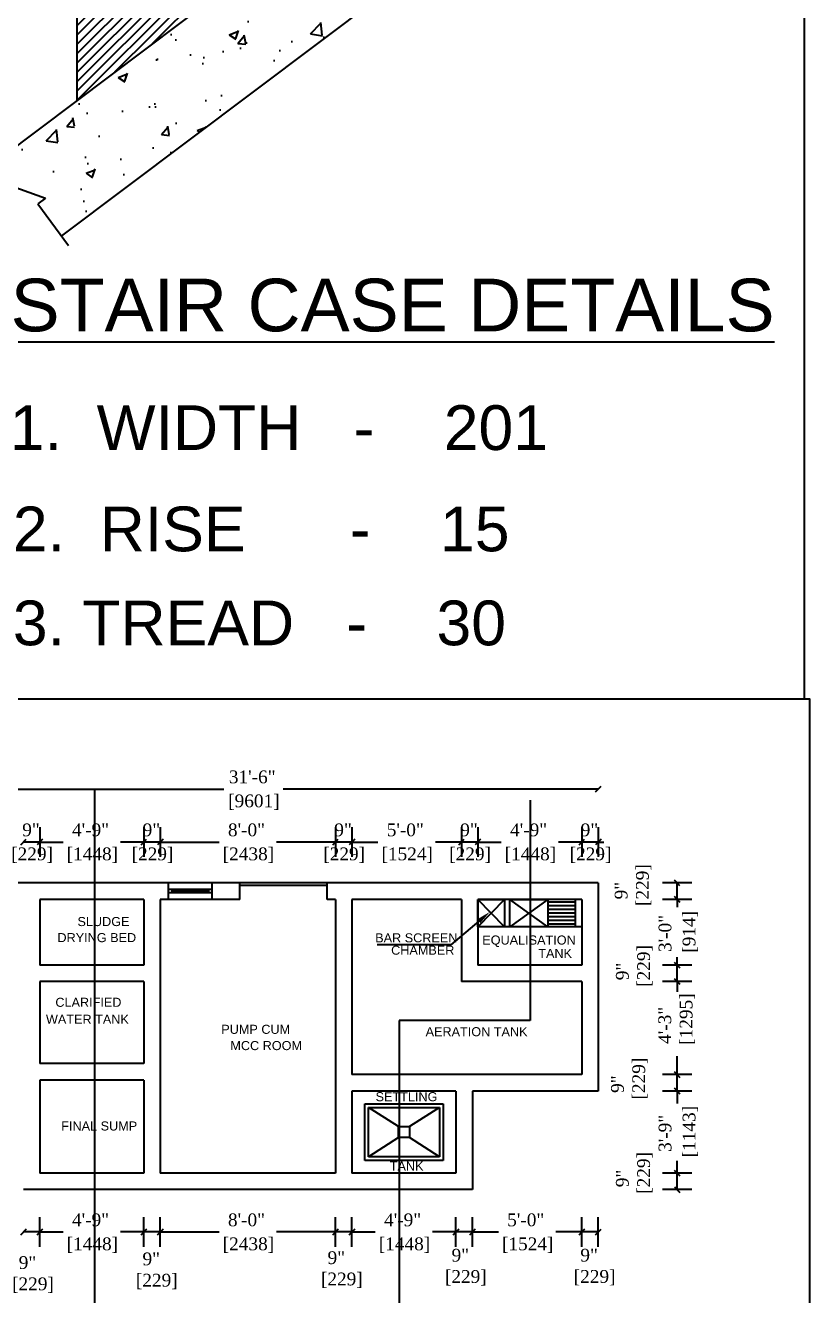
# Model space of a CAD drawing. Header units: metres. Extents: x 2754 to 3501, y 1112 to 1514.
# Drawn here: x 2817.44 to 2831.45, y 1361 to 1383.68 of the extents above; entities that cross this region are included whole.
import ezdxf

# ---------------------------------------------------------------- set-up
doc = ezdxf.new("R2010")
doc.units = ezdxf.units.M
for name, color, linetype in [('COL', 8, 'Continuous'), ('JOI', 104, 'Continuous'), ('sill', 8, 'Continuous')]:
    doc.layers.add(name, color=color, linetype=linetype)
doc.layers.add('Wall', color=4, linetype='Continuous', lineweight=35)
doc.styles.get("Standard").update_dxf_attribs({"font": 'arial.ttf'})
doc.styles.add('t16', font='romantic.ttf', dxfattribs={"width": 0.75})
doc.styles.add('t3', font='arial.ttf')

# ---------------------------------------------------------------- blocks, each defined once
blk = doc.blocks.new('GFDGDFG')
at = {"lineweight": 40}
h = blk.add_hatch(dxfattribs=at)
h.set_pattern_fill('AR-CONC', color=0, scale=2.375325, style=0)
h.set_pattern_definition([(50, (203421.188, 34021.066), (17.0372604, -1.4905672), [1.7814937, -19.5964312]), (355, (203421.188, 34021.066), (-3.295795, 17.8670078), [1.425195, -15.677145]), (100.4514, (203422.608, 34020.942), (13.741478, 16.3764298), [1.5140367, -16.654404]), (46.1842, (203421.188, 34025.817), (25.3504434, -3.9316145), [2.672241, -29.394647]), (96.6356, (203423.3, 34025.49), (22.201277, 23.138465), [2.271055, -24.981602]), (351.1842, (203421.188, 34025.817), (22.201259, 23.138483), [2.1377925, -23.5157175]), (21, (203423.563, 34024.629), (14.1784824, -9.5635072), [1.7814937, -19.5964312]), (326, (203423.563, 34024.629), (5.77953, 17.2246703), [1.425195, -15.677145]), (71.4514, (203424.745, 34023.832), (19.958018, 7.6611475), [1.5140367, -16.654404]), (37.5, (203421.188, 34021.066), (0.2888361, 7.90731093), [0, -15.487119, 0, -15.9146775, 0, -15.7365281]), (7.5, (203421.188, 34021.066), (6.2487565, 9.36856), [0, -9.0737415, 0, -15.1308202, 0, -5.9976956]), (327.5, (203415.891, 34021.066), (12.6800178, -0.5357515), [0, -5.9383125, 0, -18.527535, 0, -24.5846137]), (317.5, (203413.516, 34021.066), (13.8525669, 2.3778187), [0, -7.7198062, 0, -12.3041835, 0, -17.4586387])])
h.paths.add_polyline_path([(286383.378, 36706.171), (286387.843, 36700.233), (286388.551, 36702.448), (286388.846, 36696.049), (286390.215, 36697.078), (286394.084, 36691.932), (286489.712, 36763.839), (286485.842, 36768.985), (286484.473, 36767.956), (286484.178, 36774.355), (286483.47, 36772.14), (286479.005, 36778.078)])
h = blk.add_hatch(dxfattribs=at)
h.set_pattern_fill('ANSI31', color=0, scale=9.5013, style=0)
h.set_pattern_definition([(45, (203421.1879, 34021.066), (-0.839804208, 0.839804208), [])])
h.paths.add_polyline_path([(286395.911, 36742.387), (286395.911, 36715.595), (286431.54, 36742.387)])
h.paths.add_polyline_path([(286431.54, 36742.387), (286467.17, 36769.179), (286431.54, 36769.179)])
at = {"color": 0, "lineweight": 40}
for p, q in [((286479.005, 36778.078), (286382.649, 36705.623)), ((286489.712, 36763.839), (286393.177, 36691.25)), ((286395.911, 36742.387), (286395.911, 36715.595)), ((286384.266, 36700.204), (286390.306, 36698.068)), ((286390.306, 36698.068), (286388.924, 36697.056)), ((286388.924, 36697.056), (286394.446, 36689.517))]:
    blk.add_line(p, q, dxfattribs=at)
at = {"color": 0, "linetype": 'ByBlock', "lineweight": 40}
blk.add_lwpolyline([(286526.767, 36804.162), (286375.932, 36804.162), (286375.932, 36608.024), (286526.767, 36608.024)], close=True, dxfattribs=at)
at = {"color": 0, "lineweight": 40, "style": 't3'}
for s, height, p in [('%%uSTAIR CASE DETAILS', 9.46544, (286384.01, 36674.102)), ('1.  WIDTH   -    201', 8.04563, (286383.863, 36652.767)), ('2.  RISE      -    15', 8.04563, (286384.422, 36634.551)), ('3. TREAD   -    30', 8.04563, (286384.422, 36617.653))]:
    blk.add_text(s, height=height, dxfattribs=at).set_placement(p)
blk = doc.blocks.new('HFGG')
at = {"color": 0, "lineweight": 40}
for p, q in [((285984.33, 37294.84), (285986.49, 37297)), ((285757.52, 37273.93), (285759.68, 37276.1)), ((285757.52, 37273.93), (285759.68, 37276.1)), ((285766.16, 37276.1), (285764, 37273.93)), ((285766.16, 37276.1), (285764, 37273.93)), ((285805.04, 37273.93), (285807.2, 37276.1)), ((285805.04, 37273.93), (285807.2, 37276.1)), ((285813.68, 37276.1), (285811.52, 37273.93)), ((285813.68, 37276.1), (285811.52, 37273.93)), ((285880.65, 37273.93), (285882.81, 37276.1)), ((285880.65, 37273.93), (285882.81, 37276.1)), ((285889.29, 37276.1), (285887.13, 37273.93)), ((285889.29, 37276.1), (285887.13, 37273.93)), ((285930.33, 37273.93), (285932.49, 37276.1)), ((285930.33, 37273.93), (285932.49, 37276.1)), ((285938.97, 37276.1), (285936.81, 37273.93)), ((285938.97, 37276.1), (285936.81, 37273.93)), ((285977.85, 37273.93), (285980.01, 37276.1)), ((285977.85, 37273.93), (285980.01, 37276.1)), ((285986.49, 37276.1), (285984.33, 37273.93)), ((286017.58, 37257.78), (286015.42, 37259.94)), ((286017.58, 37251.3), (286015.42, 37253.46)), ((286015.42, 37253.46), (286017.58, 37251.3)), ((286017.58, 37225.38), (286015.42, 37227.54)), ((286015.42, 37227.54), (286017.58, 37225.38)), ((286015.42, 37221.06), (286017.58, 37218.9)), ((286017.58, 37218.9), (286015.42, 37221.06)), ((286017.58, 37182.18), (286015.42, 37184.34)), ((286015.42, 37184.34), (286017.58, 37182.18)), ((286015.42, 37177.86), (286017.58, 37175.7)), ((286017.58, 37175.7), (286015.42, 37177.86)), ((286017.58, 37143.3), (286015.42, 37145.46)), ((286015.42, 37145.46), (286017.58, 37143.3)), ((286015.42, 37138.97), (286017.58, 37136.81)), ((285759.68, 37122.26), (285757.52, 37120.1)), ((285757.52, 37120.1), (285759.68, 37122.26)), ((285764, 37120.1), (285766.16, 37122.26)), ((285766.16, 37122.26), (285764, 37120.1)), ((285807.2, 37122.26), (285805.04, 37120.1)), ((285805.04, 37120.1), (285807.2, 37122.26)), ((285811.52, 37120.1), (285813.68, 37122.26)), ((285813.68, 37122.26), (285811.52, 37120.1)), ((285882.81, 37122.26), (285880.65, 37120.1)), ((285880.65, 37120.1), (285882.81, 37122.26)), ((285887.13, 37120.1), (285889.29, 37122.26)), ((285889.29, 37122.26), (285887.13, 37120.1)), ((285930.33, 37122.26), (285928.17, 37120.1)), ((285928.17, 37120.1), (285930.33, 37122.26)), ((285934.65, 37120.1), (285936.81, 37122.26)), ((285936.81, 37122.26), (285934.65, 37120.1)), ((285980.01, 37122.26), (285977.85, 37120.1)), ((285977.85, 37120.1), (285980.01, 37122.26)), ((285984.33, 37120.1), (285986.49, 37122.26))]:
    blk.add_line(p, q, dxfattribs=at)
at = {"color": 0, "linetype": 'ByBlock', "lineweight": 40}
blk.add_lwpolyline([(285322.55, 37331.49), (286068.76, 37331.49), (286068.76, 36901.19), (285322.55, 36901.19)], close=True, dxfattribs=at)
at = {"layer": 'COL', "color": 0, "lineweight": 40}
for p, q in [((285786.62, 37295.76), (285786.62, 37089.85)), ((285958.47, 37291.58), (285958.47, 37204.61)), ((285906.79, 37204.61), (285906.79, 37092.85)), ((285958.47, 37204.61), (285906.79, 37204.61))]:
    blk.add_line(p, q, dxfattribs=at)
at = {"layer": 'JOI', "color": 0, "lineweight": 40}
for p, q in [((285713.23, 37295.92), (285837.61, 37295.92)), ((285985.41, 37295.92), (285861.03, 37295.92)), ((285765.08, 37280.84), (285765.08, 37269.19)), ((285806.12, 37280.84), (285806.12, 37269.19)), ((285812.6, 37280.84), (285812.6, 37269.19)), ((285881.73, 37280.84), (285881.73, 37269.19)), ((285888.21, 37280.84), (285888.21, 37269.19)), ((285931.41, 37280.84), (285931.41, 37269.19)), ((285937.89, 37280.84), (285937.89, 37269.19)), ((285978.93, 37280.84), (285978.93, 37269.19)), ((285985.41, 37280.84), (285985.41, 37269.19)), ((285765.08, 37275.01), (285758.6, 37275.01)), ((285765.08, 37275.01), (285774.27, 37275.01)), ((285765.08, 37275.01), (285767.24, 37275.01)), ((285806.12, 37275.01), (285796.92, 37275.01)), ((285806.12, 37275.01), (285803.96, 37275.01)), ((285812.6, 37275.01), (285806.12, 37275.01)), ((285812.6, 37275.01), (285835.84, 37275.01)), ((285812.6, 37275.01), (285814.76, 37275.01)), ((285881.73, 37275.01), (285858.49, 37275.01)), ((285881.73, 37275.01), (285879.57, 37275.01)), ((285888.21, 37275.01), (285881.73, 37275.01)), ((285888.21, 37275.01), (285890.37, 37275.01)), ((285888.21, 37275.01), (285898.48, 37275.01)), ((285931.41, 37275.01), (285921.13, 37275.01)), ((285931.41, 37275.01), (285929.25, 37275.01)), ((285937.89, 37275.01), (285931.41, 37275.01)), ((285937.89, 37275.01), (285947.09, 37275.01)), ((285937.89, 37275.01), (285940.05, 37275.01)), ((285978.93, 37275.01), (285969.74, 37275.01)), ((285978.93, 37275.01), (285976.77, 37275.01)), ((285985.41, 37275.01), (285978.93, 37275.01)), ((285985.41, 37275.01), (285987.57, 37275.01)), ((285833.12, 37258.86), (285815.84, 37258.86)), ((285878.49, 37258.86), (285843.92, 37258.86)), ((286022.33, 37258.86), (286010.67, 37258.86)), ((286016.5, 37252.38), (286016.5, 37258.86)), ((285833.12, 37256.34), (285815.84, 37256.34)), ((285833.12, 37254.9), (285815.84, 37254.9)), ((285817.28, 37254.9), (285817.28, 37256.34)), ((285831.68, 37254.9), (285831.68, 37256.34)), ((285833.12, 37252.38), (285815.84, 37252.38)), ((285948.36, 37252.38), (285937.89, 37241.58)), ((285948.36, 37241.58), (285937.89, 37252.38)), ((285937.89, 37252.38), (285948.36, 37252.38)), ((285937.89, 37241.58), (285937.89, 37252.38)), ((285948.36, 37252.38), (285948.36, 37241.58)), ((285965.47, 37241.58), (285950.5, 37252.38)), ((285965.47, 37252.38), (285950.5, 37241.58)), ((285950.5, 37252.38), (285965.47, 37252.38)), ((285950.5, 37241.58), (285950.5, 37252.38)), ((285965.47, 37252.38), (285965.47, 37241.58)), ((285976.45, 37251.28), (285965.47, 37251.28)), ((285976.45, 37249.84), (285965.47, 37249.84)), ((285976.45, 37248.4), (285965.47, 37248.4)), ((285976.45, 37241.58), (285976.45, 37252.38)), ((286022.33, 37252.38), (286010.67, 37252.38)), ((286016.5, 37252.38), (286016.5, 37249.27)), ((285976.45, 37246.96), (285965.47, 37246.96)), ((285976.45, 37245.52), (285965.47, 37245.52)), ((285976.45, 37244.08), (285965.47, 37244.08)), ((285976.45, 37242.64), (285965.47, 37242.64)), ((285948.36, 37241.58), (285937.89, 37241.58)), ((285965.47, 37241.58), (285950.5, 37241.58)), ((286016.5, 37226.46), (286016.5, 37229.58)), ((286022.33, 37226.46), (286010.67, 37226.46)), ((286016.5, 37219.98), (286016.5, 37226.46)), ((286022.33, 37219.98), (286010.67, 37219.98)), ((286016.5, 37219.98), (286016.5, 37215.86)), ((286016.5, 37183.26), (286016.5, 37190.56)), ((286022.33, 37183.26), (286010.67, 37183.26)), ((286016.5, 37176.78), (286016.5, 37183.26)), ((286022.33, 37176.78), (286010.67, 37176.78)), ((286016.5, 37176.78), (286016.5, 37171.9)), ((285893.25, 37149.42), (285893.25, 37171.74)), ((285893.25, 37171.74), (285924.21, 37171.74)), ((285894.69, 37150.86), (285894.69, 37170.3)), ((285894.69, 37170.3), (285922.77, 37170.3)), ((285906.57, 37162.74), (285894.69, 37170.3)), ((285922.77, 37170.3), (285910.89, 37162.74)), ((285922.77, 37170.3), (285922.77, 37150.86)), ((285924.21, 37171.74), (285924.21, 37149.42)), ((285906.57, 37158.42), (285906.57, 37162.74)), ((285906.57, 37162.74), (285910.89, 37162.74)), ((285910.89, 37162.74), (285910.89, 37158.42)), ((285906.57, 37158.42), (285894.69, 37150.86)), ((285910.89, 37158.42), (285906.57, 37158.42)), ((285922.77, 37150.86), (285910.89, 37158.42)), ((285924.21, 37149.42), (285893.25, 37149.42)), ((285922.77, 37150.86), (285894.69, 37150.86)), ((286016.5, 37144.38), (286016.5, 37149.25)), ((286022.33, 37144.38), (286010.67, 37144.38)), ((286016.5, 37137.89), (286016.5, 37144.38)), ((286022.33, 37137.89), (286010.67, 37137.89)), ((285765.08, 37115.35), (285765.08, 37127.01)), ((285806.12, 37115.35), (285806.12, 37127.01)), ((285812.6, 37115.35), (285812.6, 37127.01)), ((285881.73, 37115.35), (285881.73, 37127.01)), ((285888.21, 37115.35), (285888.21, 37127.01)), ((285929.25, 37115.35), (285929.25, 37127.01)), ((285935.73, 37115.35), (285935.73, 37127.01)), ((285978.93, 37115.35), (285978.93, 37127.01)), ((285985.41, 37115.35), (285985.41, 37127.01)), ((285765.08, 37121.18), (285758.6, 37121.18)), ((285765.08, 37121.18), (285774.27, 37121.18)), ((285806.12, 37121.18), (285796.92, 37121.18)), ((285812.6, 37121.18), (285806.12, 37121.18)), ((285812.6, 37121.18), (285835.84, 37121.18)), ((285881.73, 37121.18), (285858.49, 37121.18)), ((285888.21, 37121.18), (285881.73, 37121.18)), ((285888.21, 37121.18), (285897.4, 37121.18)), ((285929.25, 37121.18), (285920.05, 37121.18)), ((285935.73, 37121.18), (285929.25, 37121.18)), ((285935.73, 37121.18), (285946.01, 37121.18)), ((285978.93, 37121.18), (285968.66, 37121.18)), ((285985.41, 37121.18), (285978.93, 37121.18))]:
    blk.add_line(p, q, dxfattribs=at)
at = {"layer": 'JOI', "color": 0, "lineweight": 40, "ltscale": 0.5}
blk.add_line((285843.92, 37257.95), (285878.49, 37257.95), dxfattribs=at)
at = {"layer": 'JOI', "color": 0, "lineweight": 40, "extrusion": (0, 0, -1)}
for p, q in [((285938.24, 37243.77), (285927.17, 37234.45)), ((285927.17, 37234.45), (285898.18, 37234.45))]:
    blk.add_line(p, q, dxfattribs=at)
blk.add_solid([(-285938.86, 37243.04), (-285942.64, 37247.48), (-285937.62, 37244.5)], dxfattribs=at)
at = {"layer": 'sill', "color": 0, "lineweight": 40}
blk.add_line((285978.93, 37241.58), (285937.89, 37241.58), dxfattribs=at)
at = {"layer": 'Wall', "color": 0, "lineweight": 40}
for p, q in [((285815.84, 37258.86), (285713.23, 37258.86)), ((285815.84, 37252.38), (285815.84, 37258.86)), ((285843.92, 37258.86), (285833.12, 37258.86)), ((285833.12, 37252.38), (285833.12, 37258.86)), ((285843.92, 37252.38), (285843.92, 37258.86)), ((285878.49, 37252.38), (285878.49, 37258.86)), ((285985.41, 37258.86), (285878.49, 37258.86)), ((285985.41, 37258.86), (285985.41, 37176.78)), ((285831.68, 37255.62), (285817.28, 37255.62)), ((285806.12, 37252.38), (285765.08, 37252.38)), ((285765.08, 37252.38), (285765.08, 37226.46)), ((285806.12, 37252.38), (285806.12, 37226.46)), ((285812.6, 37252.38), (285812.6, 37144.38)), ((285815.84, 37252.38), (285812.6, 37252.38)), ((285843.92, 37252.38), (285833.12, 37252.38)), ((285881.73, 37252.38), (285878.49, 37252.38)), ((285881.73, 37252.38), (285881.73, 37144.38)), ((285931.41, 37252.38), (285888.21, 37252.38)), ((285888.21, 37252.38), (285888.21, 37183.26)), ((285931.41, 37252.38), (285931.41, 37219.98)), ((285978.93, 37252.38), (285937.89, 37252.38)), ((285937.89, 37252.38), (285937.89, 37226.46)), ((285978.93, 37252.38), (285978.93, 37226.46)), ((285806.12, 37226.46), (285765.08, 37226.46)), ((285978.93, 37226.46), (285937.89, 37226.46)), ((285806.12, 37219.98), (285765.08, 37219.98)), ((285765.08, 37219.98), (285765.08, 37187.58)), ((285806.12, 37219.98), (285806.12, 37187.58)), ((285978.93, 37219.98), (285931.41, 37219.98)), ((285978.93, 37219.98), (285978.93, 37183.26)), ((285806.12, 37187.58), (285765.08, 37187.58)), ((285978.93, 37183.26), (285888.21, 37183.26)), ((285765.08, 37181.1), (285765.08, 37144.38)), ((285806.12, 37181.1), (285765.08, 37181.1)), ((285806.12, 37181.1), (285806.12, 37144.38)), ((285888.21, 37176.78), (285888.21, 37144.38)), ((285929.25, 37176.78), (285888.21, 37176.78)), ((285929.25, 37176.78), (285929.25, 37144.38)), ((285935.73, 37176.78), (285935.73, 37137.89)), ((285985.41, 37176.78), (285935.73, 37176.78)), ((285806.12, 37144.38), (285765.08, 37144.38)), ((285881.73, 37144.38), (285812.6, 37144.38)), ((285929.25, 37144.38), (285888.21, 37144.38)), ((285935.73, 37137.89), (285758.6, 37137.89))]:
    blk.add_line(p, q, dxfattribs=at)
at = {"color": 0, "lineweight": 40}
for s, height, p in [(' SLUDGE', 3.573, (285778.54, 37241.85)), (' DRYING BED', 3.5727, (285770.63, 37235.51)), (' BAR SCREEN', 3.5727, (285895.99, 37235.42)), (' EQUALISATION   ', 3.5727, (285938.23, 37234.56)), (' CHAMBER', 3.573, (285902.28, 37230.55)), ('   TANK', 3.573, (285957.56, 37229.28)), (' CLARIFIED ', 3.5727, (285769.82, 37210)), (' WATER TANK', 3.5727, (285766.1, 37203.3)), (' PUMP CUM ', 3.573, (285835.27, 37199.34)), (' AERATION TANK', 3.5727, (285915.88, 37198.4)), ('  MCC ROOM', 3.573, (285837.46, 37192.92)), (' SETTLING   ', 3.5727, (285896.14, 37172.76)), (' FINAL SUMP', 3.5727, (285772.14, 37161.21)), (' TANK ', 3.573, (285901.73, 37145.42))]:
    blk.add_text(s, height=height, dxfattribs=at).set_placement(p)
at = {"layer": 'JOI', "color": 0, "lineweight": 40, "style": 't16'}
for s, p in [('31\'-6"', (285839.65, 37298.19)), ('[9601]', (285839.38, 37288.72)), ('9"', (285758.12, 37277.28)), ('4\'-9"', (285777.76, 37277.28)), ('9"', (285805.64, 37277.28)), ('8\'-0"', (285839.29, 37277.28)), ('9"', (285881.25, 37277.28)), ('5\'-0"', (285901.94, 37277.28)), ('9"', (285930.93, 37277.28)), ('4\'-9"', (285950.58, 37277.28)), ('9"', (285978.46, 37277.28)), ('[229]', (285753.76, 37267.81)), ('[1448]', (285775.65, 37267.81)), ('[229]', (285801.28, 37267.81)), ('[2438]', (285837.22, 37267.81)), ('[229]', (285876.89, 37267.81)), ('[1524]', (285899.86, 37267.81)), ('[229]', (285926.57, 37267.81)), ('[1448]', (285948.47, 37267.81)), ('[229]', (285974.09, 37267.81)), ('4\'-9"', (285777.76, 37123.44)), ('8\'-0"', (285839.29, 37123.44)), ('4\'-9"', (285900.89, 37123.44)), ('5\'-0"', (285949.46, 37123.44)), ('[1448]', (285775.65, 37113.98)), ('[2438]', (285837.22, 37113.98)), ('[1448]', (285898.78, 37113.98)), ('[1524]', (285947.39, 37113.98)), ('9"', (285805.57, 37108.05)), ('9"', (285878.59, 37108.53)), ('9"', (285927.5, 37109.5)), ('9"', (285978.32, 37109.52)), ('9"', (285756.74, 37106.6)), (' [229]', (285752.22, 37098.2)), (' [229]', (285801.06, 37099.65)), (' [229]', (285874.07, 37100.13)), (' [229]', (285922.98, 37101.1)), (' [229]', (285973.8, 37101.12))]:
    blk.add_text(s, height=5.04, dxfattribs=at).set_placement(p)
for s, p in [(' [229]', (286005.31, 37247.86)), ('9"', (285996.91, 37252.37)), ('3\'-0"', (286014.23, 37231.62)), ('[914]', (286023.7, 37231.34)), (' [229]', (286005.79, 37215.97)), ('9"', (285997.39, 37220.49)), (' [1295]', (286022.54, 37193.11)), ('4\'-3"', (286014.14, 37195.37)), (' [229]', (286003.86, 37171.53)), ('9"', (285995.46, 37176.04)), ('[1143]', (286023.7, 37150.63)), ('3\'-9"', (286014.23, 37152.77)), (' [229]', (286005.79, 37134.33)), ('9"', (285997.39, 37138.84))]:
    blk.add_text(s, height=5.04, rotation=90, dxfattribs=at).set_placement(p)

msp = doc.modelspace()

# ---------------------------------------------------------------- block references
for name, p, xscale, yscale, zscale in [('GFDGDFG', (-25624.33973, -2263.97717), 0.0993125167160475, 0.0993125167160475, 0.0993125167160475), ('HFGG', (-10118.57964, -318.2986), 0.0452689305774841, 0.0452689305774841, 0.0452689305774841)]:
    msp.add_blockref(name, p, dxfattribs=dict(xscale=xscale, yscale=yscale, zscale=zscale))

doc.saveas('drawing.dxf')
